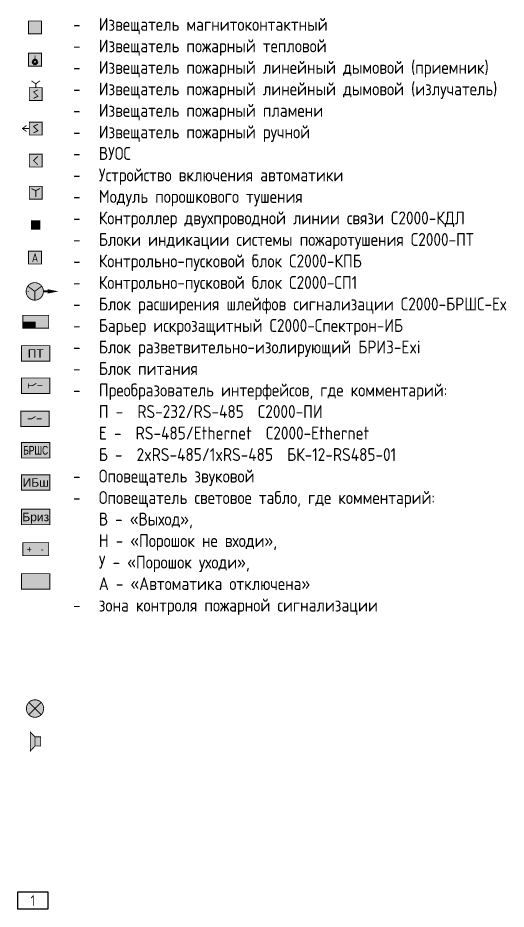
# Model space of a CAD drawing. Header units: millimetres. Extents: x -97100 to 319800, y -166950 to 107250.
# Drawn here: x -79050 to -67689, y 33000 to 53724 of the extents above; entities that cross this region are included whole.
import ezdxf
from ezdxf.enums import TextEntityAlignment as Align

# ---------------------------------------------------------------- set-up
doc = ezdxf.new("R2010")
doc.units = ezdxf.units.MM
for name, color, linetype, lineweight in [('0_ПОЖ_ИЗВ', 1, 'Continuous', 15), ('0_ПС', 1, 'Continuous', 15), ('5.5.2', 160, 'Continuous', 25), ('Штриховка', 7, 'Continuous', 25)]:
    doc.layers.add(name, color=color, linetype=linetype, lineweight=lineweight)
doc.styles.add('ARIAL', font='arial.ttf', dxfattribs={"height": 250})
doc.styles.get("Standard").update_dxf_attribs({"font": 'GOST2304A.ttf'})
doc.styles.add('мой', font='GOST_Common.ttf', dxfattribs={"width": 0.9, "height": 3})

# ---------------------------------------------------------------- blocks, each defined once
blk = doc.blocks.new('ЗКПС')
at = {"color": 6, "linetype": 'Continuous', "lineweight": 30}
blk.add_lwpolyline([(0, 400), (700, 400), (700, 0), (0, 0)], close=True, dxfattribs=at)
blk.add_attdef('НОМЕР', text='', height=250, dxfattribs=at).set_placement((350, 200), align=Align.MIDDLE)
blk = doc.blocks.new('Устройство оконечное шлейфа')
at = {"linetype": 'Continuous', "lineweight": 30, "true_color": 0xffffff}
h = blk.add_hatch(color=7, dxfattribs=at)
h.dxf.hatch_style = 1
h.paths.add_polyline_path([(-100, 100), (-100, -100), (100, -100), (100, 100)])
at = {"const_width": 20}
for points in [[(-100, -100), (100, -100), (100, 100), (-100, 100), (-100, -100)], [(-50, 0), (50, 0), (50, 0)]]:
    blk.add_lwpolyline(points, dxfattribs=at)
blk = doc.blocks.new('ИзвПламени')
at = {"true_color": 0xffffff}
h = blk.add_hatch(color=7, dxfattribs=at)
h.dxf.hatch_style = 1
h.paths.add_polyline_path([(150, -150), (150, 150), (-150, 150), (-150, -150)])
at = {"layer": '0_ПОЖ_ИЗВ', "const_width": 20}
for points in [[(-150, -150), (150, -150), (150, 150), (-150, 150), (-150, -150)], [(50, 100), (-50, 0), (50, -100), (50, -100)]]:
    blk.add_lwpolyline(points, dxfattribs=at)
at = {"color": 7, "lineweight": 30, "style": 'ARIAL'}
blk.add_attdef('1', text='', height=250, dxfattribs=at).set_placement((0, 325), align=Align.MIDDLE)
blk = doc.blocks.new('*U116')
at = {"layer": 'Штриховка', "true_color": 0xffffff}
h = blk.add_hatch(color=7, dxfattribs=at)
h.dxf.hatch_style = 1
h.paths.add_polyline_path([(-300, 151.5), (-300, -148.5), (300, -148.5), (300, 151.5)])
at = {"color": 0}
for points, const_width in [([(-300, -73.5), (0, -73.5)], 150), ([(-300, -148.5), (-300, 151.5), (300, 151.5), (300, -148.5), (-300, -148.5)], 20)]:
    blk.add_lwpolyline(points, dxfattribs=dict(at, const_width=const_width))
at = {"color": 7, "lineweight": 30}
blk.add_attdef('1', text='', height=250, dxfattribs=at).set_placement((0, 321.5), align=Align.CENTER)
blk = doc.blocks.new('*U21')
at = {"true_color": 0xfcfcfc}
h = blk.add_hatch(color=7, dxfattribs=at)
h.dxf.hatch_style = 1
h.paths.add_polyline_path([(-300, 150), (-300, -150), (300, -150), (300, 150)])
at = {"color": 7, "const_width": 20}
blk.add_lwpolyline([(-300, -150), (-300, 150), (300, 150), (300, -150), (-300, -150)], dxfattribs=at)
at = {"color": 7, "lineweight": 30, "style": 'ARIAL'}
for s, p in [('+', (-150, 0)), ('-', (150, 0))]:
    blk.add_text(s, height=150, dxfattribs=at).set_placement(p, align=Align.MIDDLE_CENTER)
at = {"color": 7, "lineweight": 30}
blk.add_attdef('1', text='', height=250, dxfattribs=at).set_placement((0, 357), align=Align.MIDDLE_CENTER)
blk = doc.blocks.new('Расширитель на N зон')
at = {"true_color": 0xfcfcfc}
h = blk.add_hatch(color=7, dxfattribs=at)
h.dxf.hatch_style = 1
h.paths.add_polyline_path([(330, 180), (-330, 180), (-330, -180), (330, -180)])
at = {"color": 0, "const_width": 20}
blk.add_lwpolyline([(-330, -180), (-330, 180), (330, 180), (330, -180), (-330, -180)], dxfattribs=at)
at = {"lineweight": 30, "style": 'ARIAL'}
blk.add_attdef('2', text='', height=200, dxfattribs=at).set_placement((0, 0), align=Align.MIDDLE_CENTER)
blk = doc.blocks.new('ПИ')
at = {"true_color": 0xfcfcfc}
h = blk.add_hatch(color=7, dxfattribs=at)
h.dxf.hatch_style = 1
h.paths.add_polyline_path([(330, 180), (0, 0), (-330, -180), (330, -180)])
h = blk.add_hatch(color=7)
h.dxf.hatch_style = 1
h.paths.add_polyline_path([(-330, -180), (0, 0), (330, 180), (-330, 180)])
at = {"const_width": 20}
blk.add_lwpolyline([(-330, -180), (-330, 180), (330, 180), (330, -180), (-330, -180)], dxfattribs=at)
at = {"color": 7, "linetype": 'Continuous', "lineweight": 40}
blk.add_attdef('ПОЗ', (-50, 300), '', height=250, dxfattribs=at)
blk = doc.blocks.new('КПБ')
at = {"true_color": 0xfcfcfc}
h = blk.add_hatch(color=7, dxfattribs=at)
h.dxf.hatch_style = 1
h.paths.add_polyline_path([(330, 180), (-330, 180), (-330, -180), (330, -180)])
at = {"color": 0, "const_width": 20}
blk.add_lwpolyline([(-330, -180), (-330, 180), (330, 180), (330, -180), (-330, -180)], dxfattribs=at)
at = {"color": 7, "lineweight": 18, "const_width": 20}
for points in [[(-171, 58), (-171, -58)], [(-171, 0), (-79, 0), (14, 56)], [(36, 0), (151, 0)]]:
    blk.add_lwpolyline(points, dxfattribs=at)
at = {"lineweight": 30, "style": 'ARIAL'}
blk.add_attdef('2', text='', height=200, dxfattribs=at).set_placement((0, 386), align=Align.MIDDLE_CENTER)
blk = doc.blocks.new('ИзвЛинейный')
at = {"true_color": 0xffffff}
h = blk.add_hatch(color=7, dxfattribs=at)
h.dxf.hatch_style = 1
h.paths.add_polyline_path([(150, -150), (150, 150), (-150, 150), (-150, -150)])
at = {"layer": '0_ПОЖ_ИЗВ', "const_width": 20}
for points in [[(-99.5, 310), (0, 238.5)], [(99.5, 310), (0, 238.5)], [(0, 150), (0, 238.5)], [(-150, -150), (150, -150), (150, 150), (-150, 150), (-150, -150)], [(50, 100), (-50, 50), (50, -50), (-50, -100)]]:
    blk.add_lwpolyline(points, dxfattribs=at)
at = {"layer": '0_ПОЖ_ИЗВ', "color": 7, "lineweight": 30, "style": 'ARIAL'}
blk.add_attdef('1', text='', height=250, dxfattribs=at).set_placement((0, 483), align=Align.MIDDLE)
blk = doc.blocks.new('ИзвЛинейный_излуч')
at = {"true_color": 0xffffff}
h = blk.add_hatch(color=7, dxfattribs=at)
h.dxf.hatch_style = 1
h.paths.add_polyline_path([(150, -150), (150, 150), (-150, 150), (-150, -150)])
at = {"layer": '0_ПС', "const_width": 20}
for points in [[(-214.25, 69.75), (-311, 0)], [(-150, 0), (-311, 0)], [(-214.25, -69.75), (-311, 0)], [(-150, -150), (150, -150), (150, 150), (-150, 150), (-150, -150)], [(50, 100), (-50, 50), (50, -50), (-50, -100)]]:
    blk.add_lwpolyline(points, dxfattribs=at)
at = {"layer": '0_ПС', "color": 7, "lineweight": 30, "style": 'ARIAL'}
blk.add_attdef('1', text='', height=250, dxfattribs=at).set_placement((0, 526), align=Align.MIDDLE)
blk = doc.blocks.new('ИзвТепловой')
at = {"true_color": 0xffffff}
h = blk.add_hatch(color=7, dxfattribs=at)
h.dxf.hatch_style = 1
h.paths.add_polyline_path([(150, -150), (150, 150), (-150, 150), (-150, -150)])
at = {"color": 1, "linetype": 'Continuous', "lineweight": 50}
blk.add_circle((0, -50), 50, dxfattribs=at)
at = {"layer": '0_ПС', "const_width": 20}
for points in [[(-150, -150), (150, -150), (150, 150), (-150, 150), (-150, -150)], [(0, 0), (0, 100)]]:
    blk.add_lwpolyline(points, dxfattribs=at)
at = {"layer": '0_ПС', "color": 7, "lineweight": 30, "style": 'ARIAL'}
blk.add_attdef('1', text='', height=250, dxfattribs=at).set_placement((0, 325), align=Align.MIDDLE)
blk = doc.blocks.new('ИзвМК')
at = {"true_color": 0xffffff}
h = blk.add_hatch(color=7, dxfattribs=at)
h.dxf.hatch_style = 1
h.paths.add_polyline_path([(150, 50), (-150, 50), (-150, -50), (150, -50)])
at = {"layer": 'Штриховка'}
h = blk.add_hatch(color=0, dxfattribs=at)
h.dxf.hatch_style = 1
h.paths.add_polyline_path([(150, 150), (-150, 150), (-150, 50), (150, 50)])
h.paths.add_polyline_path([(150, -50), (-150, -50), (-150, -150), (150, -150)])
at = {"layer": '0_ПС', "color": 0, "const_width": 20}
blk.add_lwpolyline([(-150, -150), (150, -150), (150, 150), (-150, 150), (-150, -150)], dxfattribs=at)
at = {"layer": '0_ПС', "color": 7, "lineweight": 30}
blk.add_attdef('1', text='', height=250, dxfattribs=at).set_placement((0, 325), align=Align.MIDDLE)
blk = doc.blocks.new('Оповещатель пожарный световой')
at = {"linetype": 'Continuous', "lineweight": 30, "true_color": 0xffffff}
h = blk.add_hatch(color=7, dxfattribs=at)
h.dxf.hatch_style = 1
h.paths.add_polyline_path([(200, 0, 1.01657), (-200, 0, 1.01657)])
at = {"color": 4}
blk.add_line((-150, 4), (-150, 0), dxfattribs=at)
at = {"color": 0, "linetype": 'Continuous', "ltscale": 3, "const_width": 20}
blk.add_lwpolyline([(200, 0, 1.01657), (-200, 0, 1.01657)], format="xyb", close=True, dxfattribs=at)
at = {"color": 0, "const_width": 20}
for points in [[(-144, 144), (144, -144)], [(-141, -141), (141, 141)]]:
    blk.add_lwpolyline(points, dxfattribs=at)
at = {"color": 7, "lineweight": 30}
blk.add_attdef('Поз', text='', height=250, dxfattribs=at).set_placement((-24, 525), align=Align.MIDDLE)
at = {"color": 0, "linetype": 'Continuous', "lineweight": 30}
blk.add_attdef('ТИП', (200, 150), '', height=200, dxfattribs=at)
blk = doc.blocks.new('*U107')
at = {"linetype": 'Continuous', "lineweight": 50, "true_color": 0xffffff}
h = blk.add_hatch(color=7, dxfattribs=at)
h.dxf.hatch_style = 1
h.paths.add_polyline_path([(-110, 220), (-110, -225), (0, -105), (0, 105)])
h.paths.add_polyline_path([(0, 105), (0, -105), (130, -105), (130, 105)])
at = {"color": 0, "const_width": 20}
blk.add_lwpolyline([(0, -105), (-110, -225), (-110, 220), (0, 105)], dxfattribs=at)
blk.add_lwpolyline([(0, -105), (0, 105), (130, 105), (130, -105)], close=True, dxfattribs=at)
at = {"color": 7, "lineweight": 30, "style": 'ARIAL'}
blk.add_attdef('1', text='', height=250, dxfattribs=at).set_placement((-24, 525), align=Align.MIDDLE)
blk = doc.blocks.new('ИзвБуква')
at = {"true_color": 0xffffff}
h = blk.add_hatch(color=7, dxfattribs=at)
h.dxf.hatch_style = 1
h.paths.add_polyline_path([(150, 150), (-150, 150), (-150, -150), (150, -150)])
at = {"color": 0, "const_width": 20}
blk.add_lwpolyline([(-150, -150), (150, -150), (150, 150), (-150, 150), (-150, -150)], dxfattribs=at)
at = {"color": 7, "lineweight": 30}
blk.add_attdef('1', text='', height=250, dxfattribs=at).set_placement((0, 300), align=Align.CENTER)
at = {"color": 0, "linetype": 'Continuous', "lineweight": 30}
blk.add_attdef('БУКВА', text='', height=200, dxfattribs=at).set_placement((0, -100), align=Align.CENTER)
blk = doc.blocks.new('*U110')
at = {"linetype": 'Continuous', "lineweight": 30, "true_color": 0xffffff}
h = blk.add_hatch(color=7, dxfattribs=at)
h.dxf.hatch_style = 1
h.paths.add_polyline_path([(-200, 0, 1.01657), (200, 0, 1.01657)])
at = {"color": 1}
blk.add_line((-150, 4), (-150, 0), dxfattribs=at)
at = {"color": 1, "linetype": 'Continuous', "ltscale": 3, "const_width": 20}
blk.add_lwpolyline([(200, 0, 1.01657), (-200, 0, 1.01657)], format="xyb", close=True, dxfattribs=at)
at = {"color": 1, "const_width": 20}
for points in [[(-162, 121), (0, 0)], [(0, 0), (162, 121)], [(0, -200), (0, 0)]]:
    blk.add_lwpolyline(points, dxfattribs=at)
at = {"linetype": 'ByBlock', "lineweight": 40}
blk.add_lwpolyline([(300, 0), (200, 0)], dxfattribs=at)
at = {"linetype": 'Continuous', "lineweight": 15}
blk.add_solid([(300, -50), (550, 0), (300, 50)], dxfattribs=at)
at = {"color": 7, "lineweight": 30, "style": 'ARIAL'}
blk.add_attdef('1', text='', height=250, dxfattribs=at).set_placement((0, 800), align=Align.MIDDLE)
blk = doc.blocks.new('СП1')
at = {"true_color": 0xfcfcfc}
h = blk.add_hatch(color=7, dxfattribs=at)
h.dxf.hatch_style = 1
h.paths.add_polyline_path([(330, 180), (-330, 180), (-330, -180), (330, -180)])
at = {"color": 0, "const_width": 20}
blk.add_lwpolyline([(-330, -180), (-330, 180), (330, 180), (330, -180), (-330, -180)], dxfattribs=at)
at = {"color": 7, "lineweight": 18, "const_width": 20}
for points in [[(-171, 0), (-79, 0), (14, 56)], [(36, 0), (151, 0)]]:
    blk.add_lwpolyline(points, dxfattribs=at)
at = {"lineweight": 30, "style": 'ARIAL'}
blk.add_attdef('2', text='', height=250, dxfattribs=at).set_placement((0, 386), align=Align.MIDDLE_CENTER)
blk = doc.blocks.new('ИПР')
at = {"true_color": 0xffffff}
h = blk.add_hatch(color=7, dxfattribs=at)
h.dxf.hatch_style = 1
h.paths.add_polyline_path([(150, 150), (-150, 150), (-150, -150), (150, -150)])
at = {"color": 0, "const_width": 20}
for points in [[(-150, -150), (150, -150), (150, 150), (-150, 150), (-150, -150)], [(-100, 100), (0, 50), (100, 100)], [(0, 50), (0, -100)]]:
    blk.add_lwpolyline(points, dxfattribs=at)
at = {"color": 7, "lineweight": 30}
blk.add_attdef('1', text='', height=250, dxfattribs=at).set_placement((0, 300), align=Align.CENTER)

msp = doc.modelspace()

# ---------------------------------------------------------------- block references
at = {"color": 1, "linetype": 'Continuous', "lineweight": 30}
for name, p in [('ИзвМК', (-78650, 53500)), ('*U110', (-78655.64701, 47363.3114))]:
    msp.add_blockref(name, p, dxfattribs=at)
at = {"color": 1, "linetype": 'Continuous', "lineweight": 40}
msp.add_blockref('ИзвТепловой', (-78650, 52750), dxfattribs=at)
at = {"color": 1, "linetype": 'Continuous', "lineweight": 30}
ref = msp.add_blockref('ИзвБуква', (-78650, 48150), dxfattribs=at)
ref.add_attrib('БУКВА', 'А', dxfattribs={"color": 0, "linetype": 'Continuous', "lineweight": 30, "height": 200}).set_placement((-78650, 48050), align=Align.CENTER)
at = {"color": 7}
for p, values in [((-78633.07689, 45920), {'2': 'ПТ'}), ((-78633.07689, 42920), {'2': 'ИБш'}), ((-78633.07689, 42120), {'2': 'Бриз'})]:
    msp.add_blockref('Расширитель на N зон', p, dxfattribs=at).add_auto_attribs(values)
for name, p in [('КПБ', (-78633.07689, 45170)), ('*U21', (-78633.07689, 41370))]:
    msp.add_blockref(name, p, dxfattribs=at)
at = {"color": 7, "linetype": 'Continuous', "lineweight": 40}
for name, p in [('СП1', (-78650, 44400)), ('ПИ', (-78633.07689, 40620))]:
    msp.add_blockref(name, p, dxfattribs=at)
at = {"color": 7}
ref = msp.add_blockref('Расширитель на N зон', (-78633.07689, 43670), dxfattribs=at)
ref.add_attrib('2', 'БРШС', dxfattribs={"lineweight": 30, "height": 200, "style": 'ARIAL', "width": 0.7}).set_placement((-78633.07689, 43670), align=Align.MIDDLE_CENTER)
at = {"color": 3, "linetype": 'Continuous', "lineweight": 30}
for name, p in [('Оповещатель пожарный световой', (-78650, 37664.55564)), ('*U107', (-78650, 36900))]:
    msp.add_blockref(name, p, dxfattribs=at)
at = {"color": 6, "linetype": 'Continuous', "lineweight": 30}
msp.add_blockref('ЗКПС', (-79050.00007, 33000), dxfattribs=at).add_auto_attribs({'НОМЕР': '1'})
at = {"layer": '0_ПОЖ_ИЗВ', "color": 7, "linetype": 'Continuous', "lineweight": 40}
for name, p in [('ИзвЛинейный_излуч', (-78633.07689, 51150)), ('ИзвПламени', (-78633.07689, 50405.44436))]:
    msp.add_blockref(name, p, dxfattribs=at)
at = {"layer": '0_ПОЖ_ИЗВ', "color": 1}
for name, p in [('ИПР', (-78633.07689, 49655.44436)), ('*U116', (-78633.07689, 46655.44436))]:
    msp.add_blockref(name, p, dxfattribs=at)
at = {"layer": '0_ПОЖ_ИЗВ', "color": 7}
msp.add_blockref('Устройство оконечное шлейфа', (-78633.07689, 48905.44436), dxfattribs=at)
at = {"layer": '5.5.2', "color": 1, "linetype": 'Continuous', "lineweight": 13}
msp.add_blockref('ИзвЛинейный', (-78633.07689, 51950), dxfattribs=at)

# ---------------------------------------------------------------- texts
at = {"linetype": 'Continuous', "lineweight": 50, "insert": (-78065.17485, 53721.7311), "char_height": 300, "width": 11091.251632, "attachment_point": 1, "style": 'мой'}
msp.add_mtext('\\pi-900,l1200,t900;-^IИзвещатель магнитоконтактный\\P-^IИзвещатель пожарный тепловой{\\H1.8333x; }\\P-^IИзвещатель пожарный линейный дымовой (приемник){\\H1.6556x; }\\P-^IИзвещатель пожарный линейный дымовой (излучатель){\\H1.8023x; }\\P-^IИзвещатель пожарный пламени{\\H1.6534x; }\\P-^IИзвещатель пожарный ручной{\\H1.6155x; }\\P-^IВУОС{\\H1.6282x; }\\P-^IУстройство включения автоматики{\\H1.6239x; }\\P-^IМодуль порошкового тушения{\\H1.6254x; }\\P-^IКонтроллер двухпроводной линии связи С2000-КДЛ{\\H1.6249x; }\\P-^IБлоки индикации системы пожаротушения С2000-ПТ{\\H1.625x; }\\P-^IКонтрольно-пусковой блок С2000-КПБ{\\H1.625x; }\\P-^IКонтрольно-пусковой блок С2000-СП1{\\H1.625x; }\\P-^IБлок расширения шлейфов сигнализации С2000-БРШС-Ех{\\H1.625x; }\\P-^IБарьер искрозащитный С2000-Спектрон-ИБ{\\H1.625x; }\\P-^IБлок разветвительно-изолирующий БРИЗ-Exi{\\H1.625x; }\\P-^IБлок питания{\\H1.625x; }\\P-^IПреобразователь интерфейсов, где комментарий: {\\H1.625x; }\\P\\pi-300,t1200,1800;П -  RS-232/RS-485  С2000-ПИ{\\H1.625x; }\\PЕ -  RS-485/Ethernet  С2000-Ethernet {\\H1.625x; }\\PБ -  2xRS-485/1xRS-485  БК-12-RS485-01{\\H1.625x; }\\P\\pi-900,t900;-^IОповещатель звуковой{\\H1.625x; }\\P-^IОповещатель световое табло, где комментарий: {\\H1.625x; }\\P\\pi-300,t1200,1800;В - «Выход», {\\H1.625x; }\\PН - «Порошок не входи», {\\H1.625x; }\\PУ - «Порошок уходи»,{\\H1.625x; }\\PА - «Автоматика отключена»{\\H1.625x; }\\P\\pi-900,t900;-^Iзона контроля пожарной сигнализации {\\H1.625x; }', dxfattribs=at)

doc.saveas('drawing.dxf')
